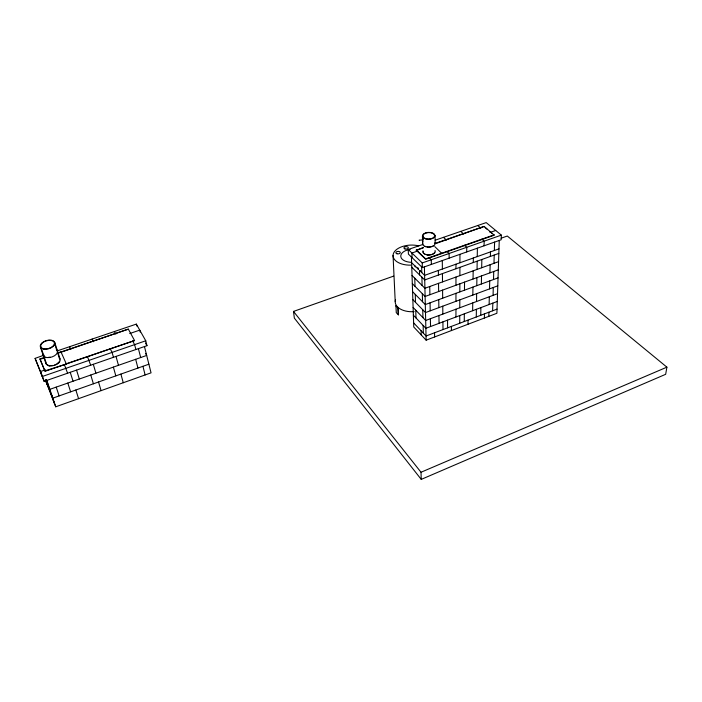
<?xml version="1.0" encoding="UTF-8"?>
<svg xmlns="http://www.w3.org/2000/svg" width="702" height="702" viewBox="0 0 702 702"><rect width="100%" height="100%" fill="white"/><g stroke="black" fill="none" stroke-linecap="round" stroke-linejoin="round"><path stroke-width="1.05" d="M455.949 316.979L455.949 309.187M455.949 301.307L455.958 293.322M455.958 285.231L455.958 277.044M455.958 268.761L455.958 264.189M459.74 323.245L459.757 315.549M459.784 307.766L459.81 299.877M459.836 291.892L459.863 283.81M459.889 275.632L459.915 267.339M459.924 262.776L459.95 254.326M464.268 321.534L464.32 313.838M464.478 290.189L464.531 282.107M466.716 251.939L466.751 247.288L464.426 245.235M467.988 324.263L468.032 320.103M472.639 310.714L472.736 302.931M472.841 295.059L472.946 287.083M473.051 279.01L473.166 270.832M473.271 262.557L473.332 258.003M476.272 316.988L476.395 309.301M476.526 301.518L476.649 293.647M476.781 285.679L476.912 277.606M477.044 269.436L477.176 261.162M477.246 256.607L477.386 248.166M480.747 315.295L480.896 307.608M481.361 283.994L481.519 275.921M481.686 267.76L481.844 259.486M434.389 243.647L484.187 226.421L436.512 243.304M484.064 245.814L484.161 241.172L481.783 239.145M484.371 318.032L484.468 313.882M488.811 316.348L488.917 312.197M489.118 304.519L489.32 296.753M489.522 288.882L489.733 280.923M489.935 272.859L490.154 264.698M490.365 256.441L490.487 251.886M484.187 226.421L494.243 235.196L425.666 259.24L416.268 250.316L423.297 247.49M492.611 310.802L492.83 303.124M493.058 295.358L493.287 287.495M493.515 279.536L493.743 271.472M493.98 263.32L494.217 255.063M494.348 250.509L494.594 242.093M499.254 240.444L496.902 313.276L426.14 340.172L413.75 326.983L411.407 256.397M435.205 240.189L486.196 222.604L501.342 235.126L501.184 239.768L422.358 267.602L408.406 254.115L408.239 249.491L422.999 244.401M417.804 268.506L417.743 268.067M419.542 240.584C417.716 239.452 421.683 240.865 423.113 239.364M418.023 267.98L418.287 268.98M415.716 266.383L414.987 266.119L415.251 266.892M501.096 238.215L507.292 236.03L666.9 367.164L665.671 374.298L421.235 479.396L294.349 318.12L293.497 311.425L393.682 276.097M418.032 268.48L418.304 268.98M421.235 479.396L421.016 472.244L666.9 367.164M497.034 309.126L426.044 336.004L413.61 322.841M497.279 301.456L425.86 328.29L413.355 315.189M497.534 293.69L425.675 320.481L413.101 307.441M497.788 285.828L425.491 312.574L412.837 299.596M498.043 277.869L425.298 304.571L412.574 291.655M398.034 307.994L398.341 314.847L398.034 307.994L395.946 305.774L398.411 307.853M498.306 269.814L425.105 296.463L412.311 283.617M498.569 261.662L424.912 288.259L412.039 275.482M498.832 253.404L424.719 279.94L411.767 267.243M148.877 364.206L52.808 398.139L45.841 381.125L55.739 406.8L151.044 372.841L144.463 346.56M498.982 248.859L424.605 275.359L419.445 270.331L419.568 274.894M408.239 249.491L422.244 262.934L501.342 235.126M429.387 254.466L427.369 255.563M416.26 249.921L425.658 258.854L494.252 234.81M490.04 232.467L495.717 230.484M416.268 250.316L423.306 247.876M417.848 250.965L411.916 253.027L412.074 257.66M43.735 355.247L35.1 358.38L44.138 381.353L146.972 345.682L145.762 340.786L136.337 324.105L57.634 350.746M44.937 357.239L39.935 358.933L45.025 371.323L134.556 340.549L66.234 363.759L60.942 351.807L57.941 352.825M35.1 358.38L42.462 376.43L145.762 340.786M48.973 366.058L50.737 365.452M57.818 363.031L59.582 362.425M45.56 369.787L40.462 371.533L42.138 376.447M39.935 358.933L44.893 370.91L66.313 364.005M129.738 333.538L139.742 330.133L140.233 332.081M60.995 351.974L128.343 329.124L134.556 340.549M41.076 359.003L44.077 357.985M59.073 352.895L128.343 329.124M485.021 227.501L487.53 229.598M490.049 231.704L491.725 233.099M477.746 225.517L480.896 228.168M460.705 231.397L463.759 234.056M443.436 237.355L446.446 240.049M446.832 251.395L449.122 253.483L449.148 258.143M434.749 246.551L441.927 253.545M428.966 257.599L431.265 259.766L431.344 264.435M417.76 268.243L418.313 268.787M411.618 262.697L418.664 269.568M397.648 314.101L396.261 312.618L395.946 305.774M293.497 311.425L421.016 472.244M145.472 343.015L146.972 345.682M145.63 353.536L146.683 355.44L49.833 389.347L45.92 379.791M132.66 341.049L134.617 344.629L135.881 349.535M114.408 331.528L115.804 334.152M110.232 348.762L112.092 352.404L113.452 357.309M92.164 339.057L93.48 341.734M87.46 356.59L90.69 365.207M69.586 346.7L70.841 349.42M64.321 364.452L67.585 373.218M42.462 376.43L44.138 381.353M46.823 380.423L55.739 406.8M46.314 379.712L48.324 385.652M51.29 394.427L54.221 403.08M45.665 379.852L47.315 384.705M40.83 346.885L43.313 354.326M43.621 355.256L46.034 362.486M40.4 347.034L45.955 363.662M56.204 387.118L59.126 395.91M54.677 342.243L60.021 358.862M67.804 383.055L70.63 391.839M55.142 345.173L56.941 350.746A7.038 4.01 -16.5 0 0 56.3 349.877M57.274 351.781L59.6 359.003M70.235 372.306L73.052 381.221M75.834 390.005L78.58 398.657M76.553 370.112L79.326 379.019M90.76 375.017L93.401 383.801M93.296 364.303L95.928 373.21M98.526 381.985L101.088 390.637M113.373 367.102L115.83 375.877M116.023 356.423L118.471 365.321M120.884 374.087L123.271 382.739M135.661 359.301L137.943 368.067M138.408 348.657L140.681 357.546M142.927 366.304L145.13 374.947M136.337 324.105L136.829 326.044M43.726 354.756L43.875 355.66M393.05 255.396L395.217 301.606M414.759 278.176L415.014 286.328M415.268 294.384L415.514 302.334M415.76 310.196L415.996 317.953M421.112 330.774L421.226 334.933M422.244 262.934L422.358 267.602M421.621 266.26L421.779 272.613M421.902 277.176L422.113 285.477M422.323 293.673L422.534 301.763M422.744 309.749L422.946 317.646M423.148 325.438L423.341 333.143M424.412 266.883L426.14 340.172M422.797 235.951L422.946 241.883M422.42 235.969L422.613 243.866M429.738 286.513L429.896 294.717M430.063 302.825L430.221 310.819M430.379 318.726L430.537 326.535M435.038 235.644A6.309 3.449 -1.8 0 1 425.64 238.899A6.309 3.449 -1.8 0 1 425.517 232.924A6.309 3.449 -1.8 0 1 435.038 235.644L435.161 243.559M434.547 332.783L434.617 336.951M438.364 270.463L438.425 275.035M438.531 283.336L438.645 291.541M438.75 299.631L438.855 307.634M438.952 315.531L439.057 323.332M442.295 260.565L442.383 269.033M442.427 273.604L442.514 281.897M442.593 290.101L442.681 298.192M442.76 306.186L442.839 314.084M442.918 321.876L442.997 329.58M447.534 320.147L447.578 327.852M451.395 326.404L451.404 330.563M434.933 242.673A6.274 3.475 -1.7 0 1 428.931 247.201A6.274 3.475 -1.7 0 1 422.823 242.971M433.099 245.928A5.897 3.264 -1.7 0 1 431.879 246.481M430.458 246.841A5.897 3.264 -1.7 0 1 427.386 246.92M425.956 246.621A5.897 3.264 -1.7 0 1 424.728 246.13M435.047 250.482A6.239 3.492 -1.7 0 1 429.089 255.037A6.239 3.492 -1.7 0 1 423.016 250.772M434.722 252.246A5.862 3.282 -1.7 0 1 434.152 253.053M433.231 253.764A5.862 3.282 -1.7 0 1 432.02 254.317M430.598 254.677A5.862 3.282 -1.7 0 1 426.132 254.449M424.912 253.957A5.862 3.282 -1.7 0 1 423.973 253.299M423.385 252.518A5.862 3.282 -1.7 0 1 423.183 251.676M56.678 349.675A7.494 4.265 -16.5 0 1 51.974 356.958A7.494 4.265 -16.5 0 1 43.006 354.299M50.105 357.178A7.038 4.01 -16.5 0 1 48.333 357.353M59.337 357.923A7.441 4.282 -16.7 0 1 54.686 365.233A7.441 4.282 -16.7 0 1 45.762 362.557M59.53 361.161A6.994 4.019 -16.7 0 1 58.819 362.285M57.704 363.346A6.994 4.019 -16.7 0 1 54.607 364.987M52.834 365.444A6.994 4.019 -16.7 0 1 49.438 365.496M48.052 365.084A6.994 4.019 -16.7 0 1 47.016 364.408M410.714 265.145A17.84 10.03 -2.3 0 1 393.532 253.273A17.84 10.03 -2.3 0 1 418.761 245.893M411.53 262.32A11.609 6.537 -2.3 0 1 400.772 256.484A11.609 6.537 -2.3 0 1 410.135 249.421M414.119 311.627A17.217 10.302 -2.1 0 1 395.542 299.815M419.41 270.998C420.191 272.508 420.682 269.252 419.41 270.998M425.824 238.715A5.932 3.247 -1.8 0 0 434.661 235.653A5.932 3.247 -1.8 0 0 425.71 233.09A5.932 3.247 -1.8 0 0 425.824 238.715M43.954 348.85A7.09 3.993 -16.3 0 0 54.44 343.41A7.09 3.993 -16.3 0 0 44.244 341.698A7.09 3.993 -16.3 0 0 43.954 348.85M43.726 349.131A7.546 4.247 -16.3 0 0 54.879 343.331A7.546 4.247 -16.3 0 0 44.024 341.514A7.546 4.247 -16.3 0 0 43.726 349.131M396.946 253.755A2.22 1.246 -2.8 0 0 400.298 252.597A2.22 1.246 -2.8 0 0 397.007 251.597A2.22 1.246 -2.8 0 0 396.946 253.755M405.01 248.938A2.203 1.228 -2.5 0 0 408.336 247.797A2.203 1.228 -2.5 0 0 405.054 246.814A2.203 1.228 -2.5 0 0 405.01 248.938"/></g></svg>
